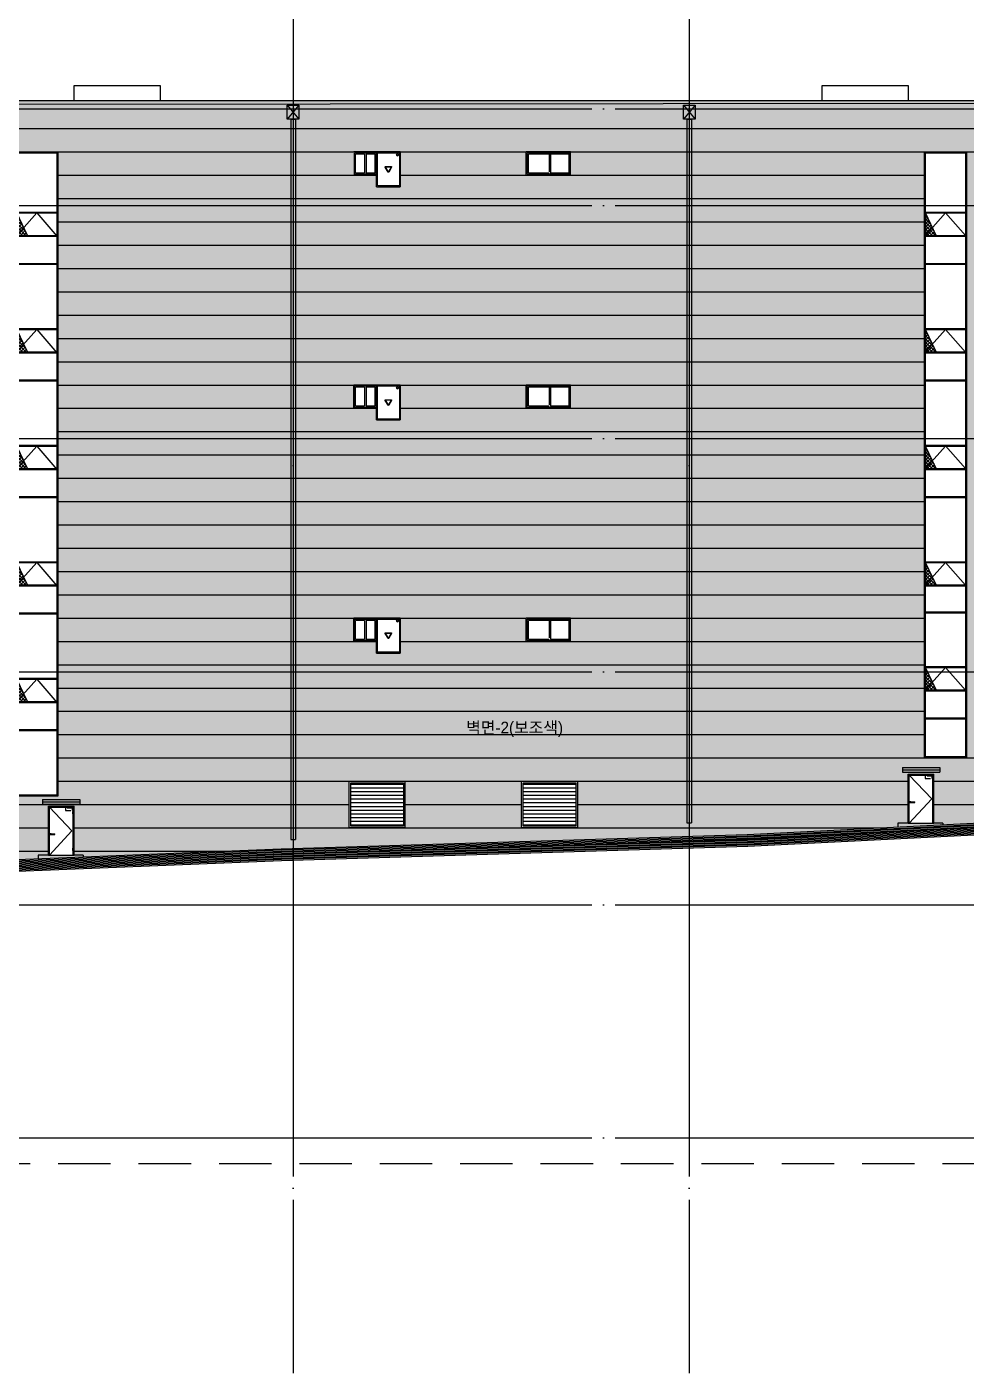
# Model space of a CAD drawing. Header units: millimetres. Extents: x 9068264 to 10076264, y 1307765 to 1705499.
# Drawn here: x 9291123 to 9331427, y 1360018 to 1417773 of the extents above; entities that cross this region are included whole.
import ezdxf
from ezdxf.enums import TextEntityAlignment as Align

# ---------------------------------------------------------------- set-up
doc = ezdxf.new("R2010")
doc.units = ezdxf.units.MM
doc.header["$LTSCALE"] = 1000
for name, pattern in [('03 단지-0902$0$HIDDEN', [0.375, 0.25, -0.125]), ('CEN', [6.2, 6, -0.1, 0, -0.1]), ('HID', [0.345, 0.225, -0.12]), ('x-평면도$0$CEN', [6.2, 6, -0.1, 0, -0.1])]:
    doc.linetypes.add(name, pattern=pattern)
doc.layers.get('DEFPOINTS').update_dxf_attribs({"color": 151})
for name, color, linetype in [('A-FIN-5', 8, 'Continuous'), ('CEN', 1, 'CEN'), ('CON', 2, 'Continuous'), ('CON-C', 2, 'Continuous'), ('DOOR', 4, 'Continuous'), ('ELE-11', 7, 'Continuous'), ('ELE-2', 4, 'Continuous'), ('ELE-3', 6, 'Continuous'), ('hatch', 8, 'Continuous'), ('SYM', 7, 'Continuous'), ('SYM-2', 7, 'Continuous'), ('WALL', 4, 'Continuous'), ('WID', 4, 'Continuous'), ('WIN', 4, 'Continuous'), ('x-평면도$0$A-중심선', 10, 'x-평면도$0$CEN'), ('x-평면도$0$현황선', 6, 'Continuous'), ('도로체인', 6, 'Continuous')]:
    doc.layers.add(name, color=color, linetype=linetype)
doc.layers.add('벽면2 (보조색)', color=7, linetype='Continuous', true_color=0x888787)
doc.styles.add('돋움', font='')
doc.styles.get('돋움').set_extended_font_data('Dotum')

# ---------------------------------------------------------------- blocks, each defined once
blk = doc.blocks.new('FSD-1')
blk.add_wipeout([(1100, 0), (0, 0), (0, 2100), (1100, 2100)]).dxf.layer = 'DOOR'
at = {"layer": 'CEN'}
for p, q in [((40, 2060), (1010, 1050)), ((1010, 1050), (40, 0))]:
    blk.add_line(p, q, dxfattribs=at)
at = {"layer": 'DOOR', "color": 4}
for p, q in [((0, 2100), (1100, 2100)), ((0, 0), (0, 2100)), ((40, 2060), (1060, 2060)), ((40, 0), (40, 2060)), ((1050, 1880), (1060, 1880)), ((1050, 1780), (1050, 1880)), ((1050, 1780), (1060, 1780)), ((1060, 0), (1060, 2060)), ((1100, 0), (1100, 2100)), ((60, 900), (140, 900)), ((100, 860), (100, 940)), ((126, 915), (276, 915)), ((126, 885), (276, 885)), ((0, 0), (1100, 0)), ((1050, 300), (1060, 300)), ((1050, 200), (1050, 300)), ((1050, 200), (1060, 200))]:
    blk.add_line(p, q, dxfattribs=at)
at = {"layer": 'DOOR', "color": 4, "linetype": 'HID'}
blk.add_lwpolyline([(728, 2023), (728, 1924, 0.414214), (729, 1923), (1028, 1923, 0.414214), (1028, 1924), (1028, 2023, 0.414214), (1028, 2023), (729, 2023, 0.414214)], format="xyb", close=True, dxfattribs=at)
at = {"layer": 'DOOR', "color": 4}
blk.add_circle((100, 900), 30, dxfattribs=at)
for start, end in [(150, 210), (330, 30)]:
    blk.add_arc((250, 900), 30, start, end, dxfattribs=at)
blk = doc.blocks.new('SZFDAAD')
at = {"layer": 'hatch'}
h = blk.add_hatch(dxfattribs=at)
h.set_pattern_fill('_USER', color=252, scale=100, angle=45, double=1, pattern_type=0)
h.set_pattern_definition([(45, (8545315.49, 1947123.33), (-70.710678, 70.710678), []), (135, (8545315.49, 1947123.33), (-70.710678, -70.710678), [])])
h.paths.add_polyline_path([(9432490, 1409790), (9432490, 1408830), (9432950, 1408830)])
h = blk.add_hatch(dxfattribs=at)
h.set_pattern_fill('_USER', color=252, scale=100, angle=45, double=1, pattern_type=0)
h.set_pattern_definition([(45, (8545315.49, 1942123.33), (-70.710678, 70.710678), []), (135, (8545315.49, 1942123.33), (-70.710678, -70.710678), [])])
h.paths.add_polyline_path([(9432490, 1404790), (9432490, 1403830), (9432950, 1403830)])
h = blk.add_hatch(dxfattribs=at)
h.set_pattern_fill('_USER', color=252, scale=100, angle=45, double=1, pattern_type=0)
h.set_pattern_definition([(45, (8545315.49, 1937123.33), (-70.710678, 70.710678), []), (135, (8545315.49, 1937123.33), (-70.710678, -70.710678), [])])
h.paths.add_polyline_path([(9432490, 1399790), (9432490, 1398830), (9432950, 1398830)])
h = blk.add_hatch(dxfattribs=at)
h.set_pattern_fill('_USER', color=252, scale=100, angle=45, double=1, pattern_type=0)
h.set_pattern_definition([(45, (8545315.49, 1932123.33), (-70.710678, 70.710678), []), (135, (8545315.49, 1932123.33), (-70.710678, -70.710678), [])])
h.paths.add_polyline_path([(9432490, 1394790), (9432490, 1393830), (9432950, 1393830)])
h = blk.add_hatch(dxfattribs=at)
h.set_pattern_fill('_USER', color=252, scale=100, angle=45, double=1, pattern_type=0)
h.set_pattern_definition([(45, (8545315.49, 1927123.33), (-70.710678, 70.710678), []), (135, (8545315.49, 1927123.33), (-70.710678, -70.710678), [])])
h.paths.add_polyline_path([(9432490, 1389790), (9432490, 1388830), (9432950, 1388830)])
at = {"layer": 'ELE-3'}
for p, q in [((9432490, 1407630), (9432490, 1407590)), ((9432490, 1405130), (9432490, 1405090)), ((9432490, 1402630), (9432490, 1402590)), ((9432490, 1400130), (9432490, 1400090)), ((9432490, 1399550), (9432490, 1399510)), ((9432490, 1397630), (9432490, 1397590)), ((9432490, 1395130), (9432490, 1395090)), ((9432490, 1394550), (9432490, 1394510)), ((9432490, 1392630), (9432490, 1392590)), ((9432490, 1389550), (9432490, 1389510)), ((9432490, 1387630), (9432490, 1387590))]:
    blk.add_line(p, q, dxfattribs=at)
at = {"layer": 'hatch', "color": 252}
for points in [[(9432490, 1409790), (9432490, 1408830), (9432950, 1408830), (9432490, 1409790)], [(9432490, 1404790), (9432490, 1403830), (9432950, 1403830), (9432490, 1404790)], [(9432490, 1399790), (9432490, 1398830), (9432950, 1398830), (9432490, 1399790)], [(9432490, 1394790), (9432490, 1393830), (9432950, 1393830), (9432490, 1394790)], [(9432490, 1389790), (9432490, 1388830), (9432950, 1388830), (9432490, 1389790)]]:
    blk.add_lwpolyline(points, dxfattribs=at)
at = {"layer": 'WID', "color": 252, "linetype": 'ByBlock'}
for p, q in [((9433350, 1409790), (9432490, 1408830)), ((9433350, 1409790), (9434210, 1408790)), ((9433350, 1404790), (9432490, 1403830)), ((9433350, 1404790), (9434210, 1403790)), ((9433350, 1399790), (9432490, 1398830)), ((9433350, 1399790), (9434210, 1398790)), ((9433350, 1394790), (9432490, 1393830)), ((9433350, 1394790), (9434210, 1393790)), ((9433350, 1389790), (9432490, 1388830)), ((9433350, 1389790), (9434210, 1388790))]:
    blk.add_line(p, q, dxfattribs=at)
at = {"layer": 'WID'}
for p, q in [((9432490, 1408790), (9432490, 1408830)), ((9432490, 1403790), (9432490, 1403830)), ((9432490, 1398790), (9432490, 1398830)), ((9432490, 1393790), (9432490, 1393830)), ((9432490, 1388790), (9432490, 1388830))]:
    blk.add_line(p, q, dxfattribs=at)
at = {"layer": 'WIN'}
for p, q in [((9432490, 1409830), (9434210, 1409830)), ((9432490, 1409790), (9434210, 1409790)), ((9432490, 1408830), (9434210, 1408830)), ((9432490, 1408830), (9434210, 1408830)), ((9432490, 1408790), (9434210, 1408790)), ((9432490, 1407630), (9434210, 1407630)), ((9432490, 1407590), (9434210, 1407590)), ((9432490, 1404830), (9434210, 1404830)), ((9432490, 1404790), (9434210, 1404790)), ((9432490, 1403830), (9434210, 1403830)), ((9432490, 1403830), (9434210, 1403830)), ((9432490, 1403790), (9434210, 1403790)), ((9432490, 1402630), (9434210, 1402630)), ((9432490, 1402590), (9434210, 1402590)), ((9432490, 1399830), (9434210, 1399830)), ((9432490, 1399790), (9434210, 1399790)), ((9432490, 1398830), (9434210, 1398830)), ((9432490, 1398830), (9434210, 1398830)), ((9432490, 1398790), (9434210, 1398790)), ((9432490, 1397630), (9434210, 1397630)), ((9432490, 1397590), (9434210, 1397590)), ((9432490, 1394830), (9434210, 1394830)), ((9432490, 1394790), (9434210, 1394790)), ((9432490, 1393830), (9434210, 1393830)), ((9432490, 1393830), (9434210, 1393830)), ((9432490, 1393790), (9434210, 1393790)), ((9432490, 1392630), (9434210, 1392630)), ((9432490, 1392590), (9434210, 1392590)), ((9432490, 1389830), (9434210, 1389830)), ((9432490, 1389790), (9434210, 1389790)), ((9432490, 1388830), (9434210, 1388830)), ((9432490, 1388830), (9434210, 1388830)), ((9432490, 1388790), (9434210, 1388790)), ((9432490, 1387630), (9434210, 1387630)), ((9432490, 1387590), (9434210, 1387590))]:
    blk.add_line(p, q, dxfattribs=at)
for points in [[(9434250, 1384770), (9432450, 1384770), (9432450, 1412410), (9434250, 1412410)], [(9434210, 1384810), (9432490, 1384810), (9432490, 1412370), (9434210, 1412370)]]:
    blk.add_lwpolyline(points, close=True, dxfattribs=at)

msp = doc.modelspace()

# ---------------------------------------------------------------- hatches: boundary and pattern name
at = {"layer": 'hatch'}
h = msp.add_hatch(dxfattribs=at)
h.set_pattern_fill('_USER', color=252, scale=100, angle=45, double=1, pattern_type=0)
h.set_pattern_definition([(45, (8442512.87, 1947116.67), (-70.710678, 70.710678), []), (135, (8442512.87, 1947116.67), (-70.710678, -70.710678), [])])
h.paths.add_polyline_path([(9329687.4, 1409790.1), (9329687.4, 1408830.1), (9330147.4, 1408830.1)])
h = msp.add_hatch(dxfattribs=at)
h.set_pattern_fill('_USER', color=252, scale=100, angle=45, double=1, pattern_type=0)
h.set_pattern_definition([(45, (8442512.87, 1942116.67), (-70.710678, 70.710678), []), (135, (8442512.87, 1942116.67), (-70.710678, -70.710678), [])])
h.paths.add_polyline_path([(9329687.4, 1404790.1), (9329687.4, 1403830.1), (9330147.4, 1403830.1)])
h = msp.add_hatch(dxfattribs=at)
h.set_pattern_fill('_USER', color=252, scale=100, angle=45, double=1, pattern_type=0)
h.set_pattern_definition([(45, (8442512.87, 1937116.67), (-70.710678, 70.710678), []), (135, (8442512.87, 1937116.67), (-70.710678, -70.710678), [])])
h.paths.add_polyline_path([(9329687.4, 1399790.1), (9329687.4, 1398830.1), (9330147.4, 1398830.1)])
h = msp.add_hatch(dxfattribs=at)
h.set_pattern_fill('_USER', color=252, scale=100, angle=45, double=1, pattern_type=0)
h.set_pattern_definition([(45, (8442512.87, 1932116.67), (-70.710678, 70.710678), []), (135, (8442512.87, 1932116.67), (-70.710678, -70.710678), [])])
h.paths.add_polyline_path([(9329687.4, 1394790.1), (9329687.4, 1393830.1), (9330147.4, 1393830.1)])
h = msp.add_hatch(dxfattribs=at)
h.set_pattern_fill('_USER', color=252, scale=100, angle=45, double=1, pattern_type=0)
h.set_pattern_definition([(45, (8442512.87, 1927616.67), (-70.710678, 70.710678), []), (135, (8442512.87, 1927616.67), (-70.710678, -70.710678), [])])
h.paths.add_polyline_path([(9329687.4, 1390290.1), (9329687.4, 1389330.1), (9330147.4, 1389330.1)])
at = {"layer": 'WALL'}
h = msp.add_hatch(dxfattribs=at)
h.set_pattern_fill('LINE', color=252, scale=50)
h.set_pattern_definition([(0, (10531800.69, -1406969.26), (0, 158.75), [])])
h.paths.add_polyline_path([(9307277.4, 1383480.1), (9305017.4, 1383480.1), (9305017.4, 1385360.1), (9307277.4, 1385360.1)])
h = msp.add_hatch(dxfattribs=at)
h.set_pattern_fill('LINE', color=252, scale=50)
h.set_pattern_definition([(0, (10539200.69, -1406969.26), (0, 158.75), [])])
h.paths.add_polyline_path([(9314677.4, 1383480.1), (9312417.4, 1383480.1), (9312417.4, 1385360.1), (9314677.4, 1385360.1)])
at = {"layer": '벽면2 (보조색)'}
h = msp.add_hatch(color=256, dxfattribs=at)
h.paths.add_polyline_path([(9331447.4, 1386410.1), (9329647.4, 1386410.1), (9329647.4, 1412410.1), (9331447.4, 1412410.1)], flags=16)
h.paths.add_polyline_path([(9290647.4, 1384770.1), (9290647.4, 1412410.1), (9292447.4, 1412410.1), (9292447.4, 1384770.1)], flags=16)
h.paths.add_polyline_path([(9312297.4, 1383410.1), (9312297.4, 1385410.1), (9314697.4, 1385410.1), (9314697.4, 1383410.1)], flags=16)
h.paths.add_polyline_path([(9307351.8, 1383410.1), (9304947.4, 1383410.1), (9304947.4, 1385410.1), (9307351.8, 1385410.1)], flags=16)
h.paths.add_polyline_path([(9305047.4, 1383410.1), (9305651.8, 1384410.1)], flags=16)
h.paths.add_polyline_path([(9308051.8, 1384410.1), (9307447.4, 1383410.1)], flags=16)
h.paths.add_polyline_path([(9386472.4, 1388410.1), (9386472.4, 1390110.1), (9332547.4, 1390110.1), (9332547.4, 1414610.1), (9289547.4, 1414610.1), (9289547.4, 1390110.1), (9235622.4, 1390110.1), (9235622.4, 1381776.8), (9234122.4, 1381776.8), (9234122.4, 1390110.1), (9232422.4, 1390110.1), (9232422.4, 1380102.2), (9242916.4, 1380080.1), (9262575.7, 1380890.1), (9282189.8, 1381690.1), (9302037.5, 1382500.1), (9322037.5, 1383110.1), (9342037.1, 1384110.1), (9361998.7, 1384910.1), (9381959.2, 1385670.1), (9389670.9, 1385055), (9389672.4, 1390110.1), (9387972.4, 1390110.1), (9387972.4, 1388410.1)])

# ---------------------------------------------------------------- linework, layer by layer
at = {"layer": 'A-FIN-5', "color": 8}
for p, q in [((9243322.4, 1414410.1), (9345672.4, 1414510.1)), ((9302547.4, 1414410.1), (9302547.4, 1381110.1)), ((9319547.4, 1414410.1), (9319547.4, 1381110.1)), ((9243322.4, 1413410.1), (9345672.4, 1413410.1)), ((9243322.4, 1412410.1), (9345672.4, 1412410.1)), ((9292447.4, 1411410.1), (9329647.4, 1411410.1)), ((9292447.4, 1410410.1), (9329647.4, 1410410.1)), ((9292447.4, 1409410.1), (9329647.4, 1409410.1)), ((9292447.4, 1408410.1), (9329647.4, 1408410.1)), ((9292447.4, 1407410.1), (9329647.4, 1407410.1)), ((9292447.4, 1406410.1), (9329647.4, 1406410.1)), ((9292447.4, 1405410.1), (9329647.4, 1405410.1)), ((9292447.4, 1404410.1), (9329647.4, 1404410.1)), ((9292447.4, 1403410.1), (9329647.4, 1403410.1)), ((9292447.4, 1402410.1), (9329647.4, 1402410.1)), ((9292447.4, 1401410.1), (9329647.4, 1401410.1)), ((9292447.4, 1400410.1), (9329647.4, 1400410.1)), ((9292447.4, 1399410.1), (9329647.4, 1399410.1)), ((9292447.4, 1398410.1), (9329647.4, 1398410.1)), ((9292447.4, 1397410.1), (9329647.4, 1397410.1)), ((9292447.4, 1396410.1), (9329647.4, 1396410.1)), ((9292447.4, 1395410.1), (9329647.4, 1395410.1)), ((9292447.4, 1394410.1), (9329647.4, 1394410.1)), ((9292447.4, 1393410.1), (9329647.4, 1393410.1)), ((9292447.4, 1392410.1), (9329647.4, 1392410.1)), ((9292447.4, 1391410.1), (9329647.4, 1391410.1)), ((9292447.4, 1390410.1), (9329647.4, 1390410.1)), ((9292447.4, 1389410.1), (9329647.4, 1389410.1)), ((9292447.4, 1388410.1), (9329647.4, 1388410.1)), ((9292447.4, 1387410.1), (9329647.4, 1387410.1)), ((9292447.4, 1386410.1), (9389672.4, 1386410.1)), ((9292447.4, 1385410.1), (9389672.4, 1385410.1)), ((9235622.4, 1384410.1), (9304951.8, 1384410.1)), ((9307351.8, 1384410.1), (9312347.4, 1384410.1)), ((9314747.4, 1384410.1), (9349522.7, 1384410.1)), ((9235622.4, 1383410.1), (9328037.3, 1383410.1)), ((9235622.4, 1382410.1), (9299832.2, 1382410.1))]:
    msp.add_line(p, q, dxfattribs=at)
at = {"layer": 'CON'}
for p, q in [((9293147.4, 1414610.1), (9293147.4, 1415260.1)), ((9293147.4, 1415260.1), (9296847.4, 1415260.1)), ((9296847.4, 1415260.1), (9296847.4, 1414610.1)), ((9325247.4, 1414610.1), (9325247.4, 1415260.1)), ((9325247.4, 1415260.1), (9328947.4, 1415260.1)), ((9328947.4, 1415260.1), (9328947.4, 1414610.1)), ((9243322.4, 1414610.1), (9345672.4, 1414610.1))]:
    msp.add_line(p, q, dxfattribs=at)
at = {"layer": 'CON-C', "ltscale": 1200}
for p, q in [((9329687.4, 1408830.1), (9329687.4, 1408790.1)), ((9329687.4, 1407630.1), (9329687.4, 1407590.1)), ((9329687.4, 1403830.1), (9329687.4, 1403790.1)), ((9329687.4, 1402630.1), (9329687.4, 1402590.1)), ((9329687.4, 1398830.1), (9329687.4, 1398790.1)), ((9329687.4, 1397630.1), (9329687.4, 1397590.1)), ((9329687.4, 1393830.1), (9329687.4, 1393790.1)), ((9329687.4, 1389330.1, 94135), (9329687.4, 1389290.1, 94135)), ((9329687.4, 1388130.1, 94135), (9329687.4, 1388090.1, 94135))]:
    msp.add_line(p, q, dxfattribs=at)
at = {"layer": 'ELE-2'}
for p, q in [((9302297.4, 1414410.1), (9302797.4, 1413810.1)), ((9302797.4, 1414410.1), (9302297.4, 1413810.1)), ((9319297.4, 1414410.1), (9319797.4, 1413810.1)), ((9319797.4, 1414410.1), (9319297.4, 1413810.1)), ((9302447.4, 1413810.1), (9302447.4, 1382905.7)), ((9302447.4, 1413810.1), (9302647.4, 1413810.1)), ((9302647.4, 1413810.1), (9302647.4, 1382905.7)), ((9319447.4, 1413810.1), (9319447.4, 1383618.4)), ((9319447.4, 1413810.1), (9319647.4, 1413810.1)), ((9319647.4, 1413810.1), (9319647.4, 1383618.4)), ((9319447.4, 1383618.4), (9319647.4, 1383618.4)), ((9302447.4, 1382905.7), (9302647.4, 1382905.7))]:
    msp.add_line(p, q, dxfattribs=at)
for points in [[(9302297.4, 1414410.1), (9302797.4, 1414410.1), (9302797.4, 1413810.1), (9302297.4, 1413810.1)], [(9319297.4, 1414410.1), (9319797.4, 1414410.1), (9319797.4, 1413810.1), (9319297.4, 1413810.1)]]:
    msp.add_lwpolyline(points, close=True, dxfattribs=at)
at = {"layer": 'ELE-3'}
msp.add_line((9329687.4, 1392675.1), (9329687.4, 1392635.1), dxfattribs=at)
msp.add_line((9329687.4, 1392675.1), (9329687.4, 1392635.1), dxfattribs=at)
at = {"layer": 'hatch', "color": 252}
for points in [[(9329687.4, 1409790.1), (9329687.4, 1408830.1), (9330147.4, 1408830.1), (9329687.4, 1409790.1)], [(9329687.4, 1404790.1), (9329687.4, 1403830.1), (9330147.4, 1403830.1), (9329687.4, 1404790.1)], [(9329687.4, 1399790.1), (9329687.4, 1398830.1), (9330147.4, 1398830.1), (9329687.4, 1399790.1)], [(9329687.4, 1394790.1), (9329687.4, 1393830.1), (9330147.4, 1393830.1), (9329687.4, 1394790.1)]]:
    msp.add_lwpolyline(points, dxfattribs=at)
at = {"layer": 'hatch', "color": 252, "elevation": 94135}
msp.add_lwpolyline([(9329687.4, 1390290.1), (9329687.4, 1389330.1), (9330147.4, 1389330.1), (9329687.4, 1390290.1)], dxfattribs=at)
at = {"layer": 'SYM'}
for points in [[(9290647.4, 1412410.1), (9292447.4, 1412410.1), (9292447.4, 1384770.1), (9290647.4, 1384770.1)], [(9329647.4, 1412410.1), (9331447.4, 1412410.1), (9331447.4, 1386410.1), (9329647.4, 1386410.1)], [(9304947.4, 1385410.1), (9307347.4, 1385410.1), (9307347.4, 1383410.1), (9304947.4, 1383410.1)], [(9312347.4, 1385410.1), (9314747.4, 1385410.1), (9314747.4, 1383410.1), (9312347.4, 1383410.1)]]:
    msp.add_lwpolyline(points, close=True, dxfattribs=at)
at = {"layer": 'SYM-2'}
for p, q in [((9330436.3, 1383610.6), (9328498.8, 1383610.6)), ((9328498.8, 1383610.6), (9328498.8, 1383433.2)), ((9330436.3, 1383610.6), (9330436.3, 1383530.1)), ((9293536.3, 1382237.3), (9291598.8, 1382237.3)), ((9291598.8, 1382237.3), (9291598.8, 1382074.1)), ((9293536.3, 1382237.3), (9293536.3, 1382153.2))]:
    msp.add_line(p, q, dxfattribs=at)
at = {"layer": 'WALL'}
for points in [[(9307347.4, 1383410.1), (9304947.4, 1383410.1), (9304947.4, 1385410.1), (9307347.4, 1385410.1)], [(9307277.4, 1383480.1), (9305017.4, 1383480.1), (9305017.4, 1385340.1), (9307277.4, 1385340.1)], [(9314747.4, 1383410.1), (9312347.4, 1383410.1), (9312347.4, 1385410.1), (9314747.4, 1385410.1)], [(9314677.4, 1383480.1), (9312417.4, 1383480.1), (9312417.4, 1385340.1), (9314677.4, 1385340.1)]]:
    msp.add_lwpolyline(points, close=True, dxfattribs=at)
at = {"layer": 'WID', "color": 252, "linetype": 'ByBlock'}
for p, q in [((9330547.4, 1409790.1), (9329687.4, 1408830.1)), ((9330547.4, 1409793.4), (9331407.4, 1408823.4)), ((9330547.4, 1404790.1), (9329687.4, 1403830.1)), ((9330547.4, 1404793.4), (9331407.4, 1403823.4)), ((9330547.4, 1399790.1), (9329687.4, 1398830.1)), ((9330547.4, 1399793.4), (9331407.4, 1398823.4)), ((9330547.4, 1394790.1), (9329687.4, 1393830.1)), ((9330547.4, 1394793.4), (9331407.4, 1393823.4)), ((9330547.4, 1390290.1, 94135), (9329687.4, 1389330.1, 94135)), ((9330547.4, 1390293.4, 94135), (9331407.4, 1389323.4, 94135))]:
    msp.add_line(p, q, dxfattribs=at)
at = {"layer": 'WIN'}
for p, q in [((9329687.4, 1409830.1), (9331407.4, 1409830.1)), ((9329687.4, 1409790.1), (9331407.4, 1409790.1)), ((9329687.4, 1408830.1), (9331407.4, 1408830.1)), ((9329687.4, 1408790.1), (9331407.4, 1408790.1)), ((9329687.4, 1407630.1), (9331407.4, 1407630.1)), ((9329687.4, 1407590.1), (9331407.4, 1407590.1)), ((9329687.4, 1404830.1), (9331407.4, 1404830.1)), ((9329687.4, 1404790.1), (9331407.4, 1404790.1)), ((9329687.4, 1403830.1), (9331407.4, 1403830.1)), ((9329687.4, 1403790.1), (9331407.4, 1403790.1)), ((9329687.4, 1402630.1), (9331407.4, 1402630.1)), ((9329687.4, 1402590.1), (9331407.4, 1402590.1)), ((9329687.4, 1399830.1), (9331407.4, 1399830.1)), ((9329687.4, 1399790.1), (9331407.4, 1399790.1)), ((9329687.4, 1398830.1), (9331407.4, 1398830.1)), ((9329687.4, 1398790.1), (9331407.4, 1398790.1)), ((9329687.4, 1397630.1), (9331407.4, 1397630.1)), ((9329687.4, 1397590.1), (9331407.4, 1397590.1)), ((9329687.4, 1394830.1), (9331407.4, 1394830.1)), ((9329687.4, 1394790.1), (9331407.4, 1394790.1)), ((9329687.4, 1393830.1), (9331407.4, 1393830.1)), ((9329687.4, 1393790.1), (9331407.4, 1393790.1)), ((9329687.4, 1392675.1), (9331407.4, 1392675.1)), ((9329687.4, 1392635.1), (9331407.4, 1392635.1)), ((9329687.4, 1390330.1, 94135), (9331407.4, 1390330.1, 94135)), ((9329687.4, 1390290.1, 94135), (9331407.4, 1390290.1, 94135)), ((9329687.4, 1389330.1, 94135), (9331407.4, 1389330.1, 94135)), ((9329687.4, 1389290.1, 94135), (9331407.4, 1389290.1, 94135)), ((9329687.4, 1388130.1, 94135), (9331407.4, 1388130.1, 94135)), ((9329687.4, 1388090.1, 94135), (9331407.4, 1388090.1, 94135))]:
    msp.add_line(p, q, dxfattribs=at)
for points in [[(9331447.4, 1386410.1), (9329647.4, 1386410.1), (9329647.4, 1412410.1), (9331447.4, 1412410.1)], [(9331407.4, 1386450.1), (9329687.4, 1386450.1), (9329687.4, 1412370.1), (9331407.4, 1412370.1)]]:
    msp.add_lwpolyline(points, close=True, dxfattribs=at)
at = {"layer": 'x-평면도$0$A-중심선', "ltscale": 5}
for p, q in [((9302547.4, 1429450.5), (9302547.4, 1360017.5)), ((9319547.4, 1429450.5), (9319547.4, 1360017.5)), ((9161366.7, 1414610.1), (9459872.7, 1414610.1)), ((9161366.7, 1414260.1), (9459872.7, 1414260.1)), ((9161366.7, 1410110.1), (9459872.7, 1410110.1)), ((9161366.7, 1400110.1), (9459872.7, 1400110.1)), ((9161366.7, 1390110.1), (9459872.7, 1390110.1)), ((9161366.7, 1380110.1), (9459872.7, 1380110.1)), ((9161366.7, 1370110.1), (9459872.7, 1370110.1))]:
    msp.add_line(p, q, dxfattribs=at)
at = {"layer": 'x-평면도$0$현황선', "linetype": 'HID', "ltscale": 10}
msp.add_line((9161366.7, 1369010.1), (9459872.7, 1369010.1), dxfattribs=at)
at = {"layer": '도로체인', "linetype": '03 단지-0902$0$HIDDEN', "ltscale": 10}
msp.add_line((9185492.1, 1414610.1), (9461656.5, 1414610.1), dxfattribs=at)

# ---------------------------------------------------------------- block references
at = {"layer": 'SYM'}
msp.add_blockref('SZFDAAD', (-141802.6, 0), dxfattribs=at)

# ---------------------------------------------------------------- texts
at = {"layer": 'DEFPOINTS', "style": '돋움'}
msp.add_text('벽면-2(보조색)', height=500, rotation=360, dxfattribs=at).set_placement((9309975.5, 1387313.5), align=Align.BOTTOM_LEFT)

# ---------------------------------------------------------------- next in the draw order: block references
at = {"layer": 'DOOR'}
for p in [(9328947.4, 1383610.6), (9292047.4, 1382237.3)]:
    msp.add_blockref('FSD-1', p, dxfattribs=at)

# ---------------------------------------------------------------- next in the draw order: wipeouts: each hides what was drawn before it
msp.add_wipeout([(9312547.4, 1412410.1), (9314447.4, 1412410.1), (9314447.4, 1411410.1), (9312547.4, 1411410.1)]).dxf.layer = 'DOOR'
at = {"ltscale": 0.1}
msp.add_wipeout([(9307147.4, 1410910.1), (9306127.4, 1410910.1), (9306127.4, 1411410.1), (9305147.4, 1411410.1), (9305147.4, 1412410.1), (9307147.4, 1412410.1)], dxfattribs=at).dxf.layer = 'WID'

# ---------------------------------------------------------------- next in the draw order: linework, layer by layer
at = {"layer": 'CON'}
for points in [[(9410221.7, 1402930.1), (9403245, 1402930.1), (9397147.4, 1391873.6), (9397147.4, 1384250.1), (9393473.6, 1384250.1), (9381948.8, 1385169.4), (9362018.2, 1384410.5), (9342059.6, 1383610.6), (9322057.6, 1382610.5), (9302055.3, 1382000.4), (9282210.2, 1381190.5), (9262596.1, 1380390.5), (9242926.2, 1379580.1), (9228593.8, 1379610.2), (9200736.4, 1383750.6)], [(9410221.7, 1402980.1), (9403215.5, 1402980.1), (9397097.4, 1391886.5), (9397097.4, 1384300.1), (9393475.6, 1384300.1), (9381949.9, 1385219.4), (9362016.3, 1384460.5), (9342057.4, 1383660.6), (9322055.6, 1382660.5), (9302053.5, 1382050.4), (9282208.1, 1381240.5), (9262594, 1380440.5), (9242925.2, 1379630.1), (9228597.5, 1379660.2), (9200743.8, 1383800.1)], [(9410221.7, 1403030.1), (9403186, 1403030.1), (9397047.4, 1391899.4), (9397047.4, 1384350.1), (9393477.6, 1384350.1), (9381950.9, 1385269.5), (9362014.3, 1384510.4), (9342055.1, 1383710.5), (9322053.5, 1382710.4), (9302051.7, 1382100.4), (9282206.1, 1381290.4), (9262592, 1380490.4), (9242924.2, 1379680.1), (9228601.3, 1379710.2), (9200751.1, 1383849.5)], [(9410221.7, 1403080.1), (9403156.4, 1403080.1), (9396997.4, 1391912.2), (9396997.4, 1384400.1), (9393479.6, 1384400.1), (9381951.9, 1385319.6), (9362012.4, 1384560.4), (9342052.9, 1383760.5), (9322051.5, 1382760.4), (9302049.9, 1382150.3), (9282204, 1381340.4), (9262590, 1380540.4), (9242923.3, 1379730.1), (9228605, 1379760.2), (9200758.5, 1383899)], [(9410221.7, 1403130.1), (9403126.9, 1403130.1), (9396947.4, 1391925.1), (9396947.4, 1384450.1), (9393481.5, 1384450.1), (9381953, 1385369.7), (9362010.4, 1384610.3), (9342050.6, 1383810.4), (9322049.5, 1382810.3), (9302048.1, 1382200.3), (9282202, 1381390.4), (9262587.9, 1380590.4), (9242922.3, 1379780.1), (9228608.8, 1379810.2), (9200765.8, 1383948.5)], [(9410221.7, 1403180.1), (9403097.4, 1403180.1), (9396897.4, 1391938), (9396897.4, 1384500.1), (9393483.5, 1384500.1), (9381954, 1385419.7), (9362008.4, 1384660.3), (9342048.4, 1383860.4), (9322047.5, 1382860.3), (9302046.4, 1382250.3), (9282200, 1381440.3), (9262585.9, 1380640.3), (9242921.3, 1379830.1), (9228612.5, 1379860.2), (9200773.2, 1383997.9)], [(9410221.7, 1403230.1), (9403067.9, 1403230.1), (9396847.4, 1391950.9), (9396847.4, 1384550.1), (9393485.5, 1384550.1), (9381955.1, 1385469.8), (9362006.5, 1384710.3), (9342046.1, 1383910.3), (9322045.5, 1382910.3), (9302044.6, 1382300.2), (9282197.9, 1381490.3), (9262583.8, 1380690.3), (9242920.3, 1379880.1), (9228616.3, 1379910.1), (9200780.5, 1384047.4)], [(9410221.7, 1403280.1), (9403038.3, 1403280.1), (9396797.4, 1391963.7), (9396797.4, 1384600.1), (9393487.5, 1384600.1), (9381956.1, 1385519.9), (9362004.5, 1384760.2), (9342043.9, 1383960.3), (9322043.5, 1382960.2), (9302042.8, 1382350.2), (9282195.9, 1381540.2), (9262581.8, 1380740.2), (9242919.4, 1379930.1), (9228620, 1379960.1), (9200787.9, 1384096.8)], [(9410221.7, 1403330.1), (9403008.8, 1403330.1), (9396747.4, 1391976.6), (9396747.4, 1384650.1), (9393489.5, 1384650.1), (9381957.1, 1385570), (9362002.6, 1384810.2), (9342041.6, 1384010.2), (9322041.5, 1383010.2), (9302041, 1382400.2), (9282193.8, 1381590.2), (9262579.8, 1380790.2), (9242918.4, 1379980.1), (9228623.8, 1380010.1), (9200795.2, 1384146.3)], [(9410221.7, 1403380.1), (9402979.3, 1403380.1), (9396697.4, 1391989.5), (9396697.4, 1384700.1), (9393491.5, 1384700.1), (9381958.2, 1385620), (9362000.6, 1384860.2), (9342039.4, 1384060.2), (9322039.5, 1383060.2), (9302039.2, 1382450.1), (9282191.8, 1381640.2), (9262577.7, 1380840.2), (9242917.4, 1380030.1), (9228627.5, 1380060.1), (9200802.6, 1384195.7)], [(9410221.7, 1403430.1), (9402949.8, 1403430.1), (9396647.4, 1392002.3), (9396647.4, 1384750.1), (9393493.5, 1384750.1), (9381959.2, 1385670.1), (9361998.7, 1384910.1), (9342037.1, 1384110.1), (9322037.5, 1383110.1), (9302037.5, 1382500.1), (9282189.8, 1381690.1), (9262575.7, 1380890.1), (9242916.4, 1380080.1), (9228631.3, 1380110.1), (9200809.9, 1384245.2)]]:
    msp.add_lwpolyline(points, dxfattribs=at)
at = {"layer": 'DOOR', "ltscale": 0.1}
for p, q in [((9307147.4, 1412410.1), (9305147.4, 1412410.1)), ((9305187.4, 1412370.1), (9307107.4, 1412370.1)), ((9305187.4, 1411450.1), (9305187.4, 1412370.1)), ((9306127.4, 1410910.1), (9306127.4, 1412370.1)), ((9306167.4, 1410950.1), (9306167.4, 1412370.1)), ((9307107.4, 1412370.1), (9307107.4, 1410950.1)), ((9307147.4, 1410910.1), (9307147.4, 1412410.1)), ((9307147.4, 1412410.1), (9307147.4, 1410910.1)), ((9314447.4, 1412410.1), (9312547.4, 1412410.1)), ((9312547.4, 1411410.1), (9312547.4, 1412410.1)), ((9312587.4, 1412370.1), (9314407.4, 1412370.1)), ((9312587.4, 1411450.1), (9312587.4, 1412370.1)), ((9312587.4, 1412370.1), (9314407.4, 1412370.1)), ((9312587.4, 1411450.1), (9312587.4, 1412370.1)), ((9314407.4, 1412370.1), (9314407.4, 1411450.1)), ((9314407.4, 1412370.1), (9314407.4, 1411450.1)), ((9314447.4, 1411410.1), (9314447.4, 1412410.1)), ((9306127.4, 1411410.1), (9305147.4, 1411410.1)), ((9306127.4, 1411450.1), (9305187.4, 1411450.1)), ((9312547.4, 1411410.1), (9314447.4, 1411410.1)), ((9314407.4, 1411450.1), (9312587.4, 1411450.1)), ((9314407.4, 1411450.1), (9312587.4, 1411450.1)), ((9306127.4, 1410910.1), (9307147.4, 1410910.1)), ((9307107.4, 1410950.1), (9306167.4, 1410950.1))]:
    msp.add_line(p, q, dxfattribs=at)
at = {"layer": 'DOOR', "color": 9, "ltscale": 0.1}
for p, q in [((9305227.4, 1411510.1), (9305227.4, 1412310.1)), ((9305617.4, 1412310.1), (9305227.4, 1412310.1)), ((9305617.4, 1412310.1), (9305617.4, 1411510.1)), ((9305677.4, 1412370.1), (9305677.4, 1411450.1)), ((9306067.4, 1412310.1), (9305677.4, 1412310.1)), ((9306067.4, 1411510.1), (9306067.4, 1412310.1)), ((9312647.4, 1411510.1), (9312647.4, 1412310.1)), ((9313537.4, 1412310.1), (9312647.4, 1412310.1)), ((9312647.4, 1411510.1), (9312647.4, 1412310.1)), ((9313537.4, 1412310.1), (9312647.4, 1412310.1)), ((9313537.4, 1412360.1), (9313537.4, 1411560.1)), ((9313537.4, 1412360.1), (9313537.4, 1411560.1)), ((9313597.4, 1412420.1), (9313597.4, 1411500.1)), ((9313597.4, 1412420.1), (9313597.4, 1411500.1)), ((9314387.4, 1412310.1), (9313597.4, 1412310.1)), ((9314387.4, 1412310.1), (9313597.4, 1412310.1)), ((9314387.4, 1411510.1), (9314387.4, 1412310.1)), ((9314387.4, 1411510.1), (9314387.4, 1412310.1)), ((9305227.4, 1411510.1), (9305617.4, 1411510.1)), ((9305677.4, 1411510.1), (9306067.4, 1411510.1)), ((9312647.4, 1411510.1), (9313537.4, 1411510.1)), ((9312647.4, 1411510.1), (9313537.4, 1411510.1)), ((9313597.4, 1411510.1), (9314387.4, 1411510.1)), ((9313597.4, 1411510.1), (9314387.4, 1411510.1))]:
    msp.add_line(p, q, dxfattribs=at)
at = {"layer": 'DOOR', "color": 10, "ltscale": 0.1, "elevation": 0}
for points in [[(9306519.7, 1411780.2), (9306755.1, 1411780.2, -0.575867), (9306771.3, 1411752.1), (9306653.6, 1411546.1, -0.5803225), (9306621.1, 1411546.1), (9306503.4, 1411752.1, -0.575867)], [(9306519.7, 1411767.7), (9306755.1, 1411767.7, -0.575867), (9306760.5, 1411758.3), (9306642.8, 1411552.3, -0.5803225), (9306631.9, 1411552.3), (9306514.2, 1411758.3, -0.575867)]]:
    msp.add_lwpolyline(points, format="xyb", close=True, dxfattribs=at)
at = {"layer": 'DOOR', "color": 10, "ltscale": 0.1}
msp.add_circle((9307027.4, 1412290.1), 43.8, dxfattribs=at)
at = {"layer": 'ELE-11'}
for p, q in [((9328697.4, 1385997.1), (9328697.4, 1385797.1)), ((9328697.4, 1385997.1), (9330297.4, 1385997.1)), ((9328697.4, 1385897.1), (9330297.4, 1385897.1)), ((9328697.4, 1385797.1), (9330297.4, 1385797.1)), ((9330297.4, 1385997.1), (9330297.4, 1385797.1)), ((9291797.4, 1384623.8), (9291797.4, 1384423.8)), ((9291797.4, 1384623.8), (9293397.4, 1384623.8)), ((9291797.4, 1384523.8), (9293397.4, 1384523.8)), ((9291797.4, 1384423.8), (9293397.4, 1384423.8)), ((9293397.4, 1384623.8), (9293397.4, 1384423.8))]:
    msp.add_line(p, q, dxfattribs=at)
at = {"layer": 'WID', "color": 1, "ltscale": 0.1, "elevation": 0}
for points in [[(9307071.1, 1412290.1, 1), (9306983.6, 1412290.1, 1)], [(9306771.3, 1411752.1), (9306653.6, 1411546.1, -0.5803225), (9306621.1, 1411546.1), (9306503.4, 1411752.1, -0.575867), (9306519.7, 1411780.2), (9306755.1, 1411780.2, -0.575867)]]:
    msp.add_lwpolyline(points, format="xyb", close=True, dxfattribs=at)
msp.add_lwpolyline([(9306765.8, 1411767.7), (9306637.4, 1411542.8), (9306508.9, 1411767.7)], close=True, dxfattribs=at)

# ---------------------------------------------------------------- next in the draw order: wipeouts: each hides what was drawn before it
for points in [[(9307147.4, 1402410.1), (9307147.4, 1400910.1), (9306127.4, 1400910.1), (9306127.4, 1401410.1), (9305147.4, 1401410.1), (9305147.4, 1402410.1)], [(9312547.4, 1402410.1), (9314447.4, 1402410.1), (9314447.4, 1401410.1), (9312547.4, 1401410.1)], [(9307147.4, 1392410.1), (9307147.4, 1390910.1), (9306127.4, 1390910.1), (9306127.4, 1391410.1), (9305147.4, 1391410.1), (9305147.4, 1392410.1)], [(9312547.4, 1392410.1), (9314447.4, 1392410.1), (9314447.4, 1391410.1), (9312547.4, 1391410.1)]]:
    msp.add_wipeout(points).dxf.layer = 'DOOR'

# ---------------------------------------------------------------- next in the draw order: linework, layer by layer
at = {"layer": 'DEFPOINTS'}
for points in [[(9307147.4, 1402410.1), (9305147.4, 1402410.1), (9305147.4, 1401410.1), (9306127.4, 1401410.1), (9306127.4, 1400910.1), (9307147.4, 1400910.1)], [(9307147.4, 1402410.1), (9305147.4, 1402410.1), (9305147.4, 1401410.1), (9306127.4, 1401410.1), (9306127.4, 1400910.1), (9307147.4, 1400910.1)], [(9307147.4, 1392410.1), (9305147.4, 1392410.1), (9305147.4, 1391410.1), (9306127.4, 1391410.1), (9306127.4, 1390910.1), (9307147.4, 1390910.1)], [(9307147.4, 1392410.1), (9305147.4, 1392410.1), (9305147.4, 1391410.1), (9306127.4, 1391410.1), (9306127.4, 1390910.1), (9307147.4, 1390910.1)]]:
    msp.add_lwpolyline(points, close=True, dxfattribs=at)
at = {"layer": 'DOOR', "ltscale": 0.1}
for p, q in [((9307147.4, 1402410.1), (9305147.4, 1402410.1)), ((9305147.4, 1401410.1), (9305147.4, 1402410.1)), ((9305187.4, 1402370.1), (9307107.4, 1402370.1)), ((9305187.4, 1401450.1), (9305187.4, 1402370.1)), ((9306127.4, 1400910.1), (9306127.4, 1402370.1)), ((9306167.4, 1400950.1), (9306167.4, 1402370.1)), ((9307107.4, 1402370.1), (9307107.4, 1400950.1)), ((9307147.4, 1400910.1), (9307147.4, 1402410.1)), ((9307147.4, 1402410.1), (9307147.4, 1400910.1)), ((9314447.4, 1402410.1), (9312547.4, 1402410.1)), ((9312547.4, 1401410.1), (9312547.4, 1402410.1)), ((9312587.4, 1402370.1), (9314407.4, 1402370.1)), ((9312587.4, 1401450.1), (9312587.4, 1402370.1)), ((9312587.4, 1402370.1), (9314407.4, 1402370.1)), ((9312587.4, 1401450.1), (9312587.4, 1402370.1)), ((9314407.4, 1402370.1), (9314407.4, 1401450.1)), ((9314407.4, 1402370.1), (9314407.4, 1401450.1)), ((9314447.4, 1401410.1), (9314447.4, 1402410.1)), ((9306127.4, 1401410.1), (9305147.4, 1401410.1)), ((9306127.4, 1401450.1), (9305187.4, 1401450.1)), ((9312547.4, 1401410.1), (9314447.4, 1401410.1)), ((9314407.4, 1401450.1), (9312587.4, 1401450.1)), ((9314407.4, 1401450.1), (9312587.4, 1401450.1)), ((9306127.4, 1400910.1), (9307147.4, 1400910.1)), ((9307107.4, 1400950.1), (9306167.4, 1400950.1)), ((9307147.4, 1392410.1), (9305147.4, 1392410.1)), ((9305147.4, 1391410.1), (9305147.4, 1392410.1)), ((9305187.4, 1392370.1), (9307107.4, 1392370.1)), ((9305187.4, 1391450.1), (9305187.4, 1392370.1)), ((9306127.4, 1390910.1), (9306127.4, 1392370.1)), ((9306167.4, 1390950.1), (9306167.4, 1392370.1)), ((9307107.4, 1392370.1), (9307107.4, 1390950.1)), ((9307147.4, 1390910.1), (9307147.4, 1392410.1)), ((9307147.4, 1392410.1), (9307147.4, 1390910.1)), ((9314447.4, 1392410.1), (9312547.4, 1392410.1)), ((9312547.4, 1391410.1), (9312547.4, 1392410.1)), ((9312587.4, 1392370.1), (9314407.4, 1392370.1)), ((9312587.4, 1391450.1), (9312587.4, 1392370.1)), ((9312587.4, 1392370.1), (9314407.4, 1392370.1)), ((9312587.4, 1391450.1), (9312587.4, 1392370.1)), ((9314407.4, 1392370.1), (9314407.4, 1391450.1)), ((9314407.4, 1392370.1), (9314407.4, 1391450.1)), ((9314447.4, 1391410.1), (9314447.4, 1392410.1)), ((9306127.4, 1391410.1), (9305147.4, 1391410.1)), ((9306127.4, 1391450.1), (9305187.4, 1391450.1)), ((9312547.4, 1391410.1), (9314447.4, 1391410.1)), ((9314407.4, 1391450.1), (9312587.4, 1391450.1)), ((9314407.4, 1391450.1), (9312587.4, 1391450.1)), ((9306127.4, 1390910.1), (9307147.4, 1390910.1)), ((9307107.4, 1390950.1), (9306167.4, 1390950.1))]:
    msp.add_line(p, q, dxfattribs=at)
at = {"layer": 'DOOR', "color": 9, "ltscale": 0.1}
for p, q in [((9305227.4, 1401510.1), (9305227.4, 1402310.1)), ((9305617.4, 1402310.1), (9305227.4, 1402310.1)), ((9305617.4, 1402310.1), (9305617.4, 1401510.1)), ((9305677.4, 1402370.1), (9305677.4, 1401450.1)), ((9306067.4, 1402310.1), (9305677.4, 1402310.1)), ((9306067.4, 1401510.1), (9306067.4, 1402310.1)), ((9312647.4, 1401510.1), (9312647.4, 1402310.1)), ((9313537.4, 1402310.1), (9312647.4, 1402310.1)), ((9312647.4, 1401510.1), (9312647.4, 1402310.1)), ((9313537.4, 1402310.1), (9312647.4, 1402310.1)), ((9313537.4, 1402360.1), (9313537.4, 1401560.1)), ((9313537.4, 1402360.1), (9313537.4, 1401560.1)), ((9313597.4, 1402420.1), (9313597.4, 1401500.1)), ((9313597.4, 1402420.1), (9313597.4, 1401500.1)), ((9314387.4, 1402310.1), (9313597.4, 1402310.1)), ((9314387.4, 1402310.1), (9313597.4, 1402310.1)), ((9314387.4, 1401510.1), (9314387.4, 1402310.1)), ((9314387.4, 1401510.1), (9314387.4, 1402310.1)), ((9305227.4, 1401510.1), (9305617.4, 1401510.1)), ((9305677.4, 1401510.1), (9306067.4, 1401510.1)), ((9312647.4, 1401510.1), (9313537.4, 1401510.1)), ((9312647.4, 1401510.1), (9313537.4, 1401510.1)), ((9313597.4, 1401510.1), (9314387.4, 1401510.1)), ((9313597.4, 1401510.1), (9314387.4, 1401510.1)), ((9305227.4, 1391510.1), (9305227.4, 1392310.1)), ((9305617.4, 1392310.1), (9305227.4, 1392310.1)), ((9305617.4, 1392310.1), (9305617.4, 1391510.1)), ((9305677.4, 1392370.1), (9305677.4, 1391450.1)), ((9306067.4, 1392310.1), (9305677.4, 1392310.1)), ((9306067.4, 1391510.1), (9306067.4, 1392310.1)), ((9312647.4, 1391510.1), (9312647.4, 1392310.1)), ((9313537.4, 1392310.1), (9312647.4, 1392310.1)), ((9312647.4, 1391510.1), (9312647.4, 1392310.1)), ((9313537.4, 1392310.1), (9312647.4, 1392310.1)), ((9313537.4, 1392360.1), (9313537.4, 1391560.1)), ((9313537.4, 1392360.1), (9313537.4, 1391560.1)), ((9313597.4, 1392420.1), (9313597.4, 1391500.1)), ((9313597.4, 1392420.1), (9313597.4, 1391500.1)), ((9314387.4, 1392310.1), (9313597.4, 1392310.1)), ((9314387.4, 1392310.1), (9313597.4, 1392310.1)), ((9314387.4, 1391510.1), (9314387.4, 1392310.1)), ((9314387.4, 1391510.1), (9314387.4, 1392310.1)), ((9305227.4, 1391510.1), (9305617.4, 1391510.1)), ((9305677.4, 1391510.1), (9306067.4, 1391510.1)), ((9312647.4, 1391510.1), (9313537.4, 1391510.1)), ((9312647.4, 1391510.1), (9313537.4, 1391510.1)), ((9313597.4, 1391510.1), (9314387.4, 1391510.1)), ((9313597.4, 1391510.1), (9314387.4, 1391510.1))]:
    msp.add_line(p, q, dxfattribs=at)
at = {"layer": 'DOOR', "color": 10, "ltscale": 0.1, "elevation": 0}
for points in [[(9306519.7, 1401780.2), (9306755.1, 1401780.2, -0.575867), (9306771.3, 1401752.1), (9306653.6, 1401546.1, -0.5803225), (9306621.1, 1401546.1), (9306503.4, 1401752.1, -0.575867)], [(9306519.7, 1401767.7), (9306755.1, 1401767.7, -0.575867), (9306760.5, 1401758.3), (9306642.8, 1401552.3, -0.5803225), (9306631.9, 1401552.3), (9306514.2, 1401758.3, -0.575867)], [(9306519.7, 1391780.2), (9306755.1, 1391780.2, -0.575867), (9306771.3, 1391752.1), (9306653.6, 1391546.1, -0.5803225), (9306621.1, 1391546.1), (9306503.4, 1391752.1, -0.575867)], [(9306519.7, 1391767.7), (9306755.1, 1391767.7, -0.575867), (9306760.5, 1391758.3), (9306642.8, 1391552.3, -0.5803225), (9306631.9, 1391552.3), (9306514.2, 1391758.3, -0.575867)]]:
    msp.add_lwpolyline(points, format="xyb", close=True, dxfattribs=at)
at = {"layer": 'DOOR', "color": 10, "ltscale": 0.1}
for centre in [(9307027.4, 1402290.1), (9307027.4, 1392290.1)]:
    msp.add_circle(centre, 43.8, dxfattribs=at)
at = {"layer": 'WID', "color": 1, "ltscale": 0.1, "elevation": 0}
for points in [[(9307071.1, 1402290.1, 1), (9306983.6, 1402290.1, 1)], [(9306771.3, 1401752.1), (9306653.6, 1401546.1, -0.5803225), (9306621.1, 1401546.1), (9306503.4, 1401752.1, -0.575867), (9306519.7, 1401780.2), (9306755.1, 1401780.2, -0.575867)], [(9307071.1, 1392290.1, 1), (9306983.6, 1392290.1, 1)], [(9306771.3, 1391752.1), (9306653.6, 1391546.1, -0.5803225), (9306621.1, 1391546.1), (9306503.4, 1391752.1, -0.575867), (9306519.7, 1391780.2), (9306755.1, 1391780.2, -0.575867)]]:
    msp.add_lwpolyline(points, format="xyb", close=True, dxfattribs=at)
for points in [[(9306765.8, 1401767.7), (9306637.4, 1401542.8), (9306508.9, 1401767.7)], [(9306765.8, 1391767.7), (9306637.4, 1391542.8), (9306508.9, 1391767.7)]]:
    msp.add_lwpolyline(points, close=True, dxfattribs=at)

doc.saveas('drawing.dxf')
